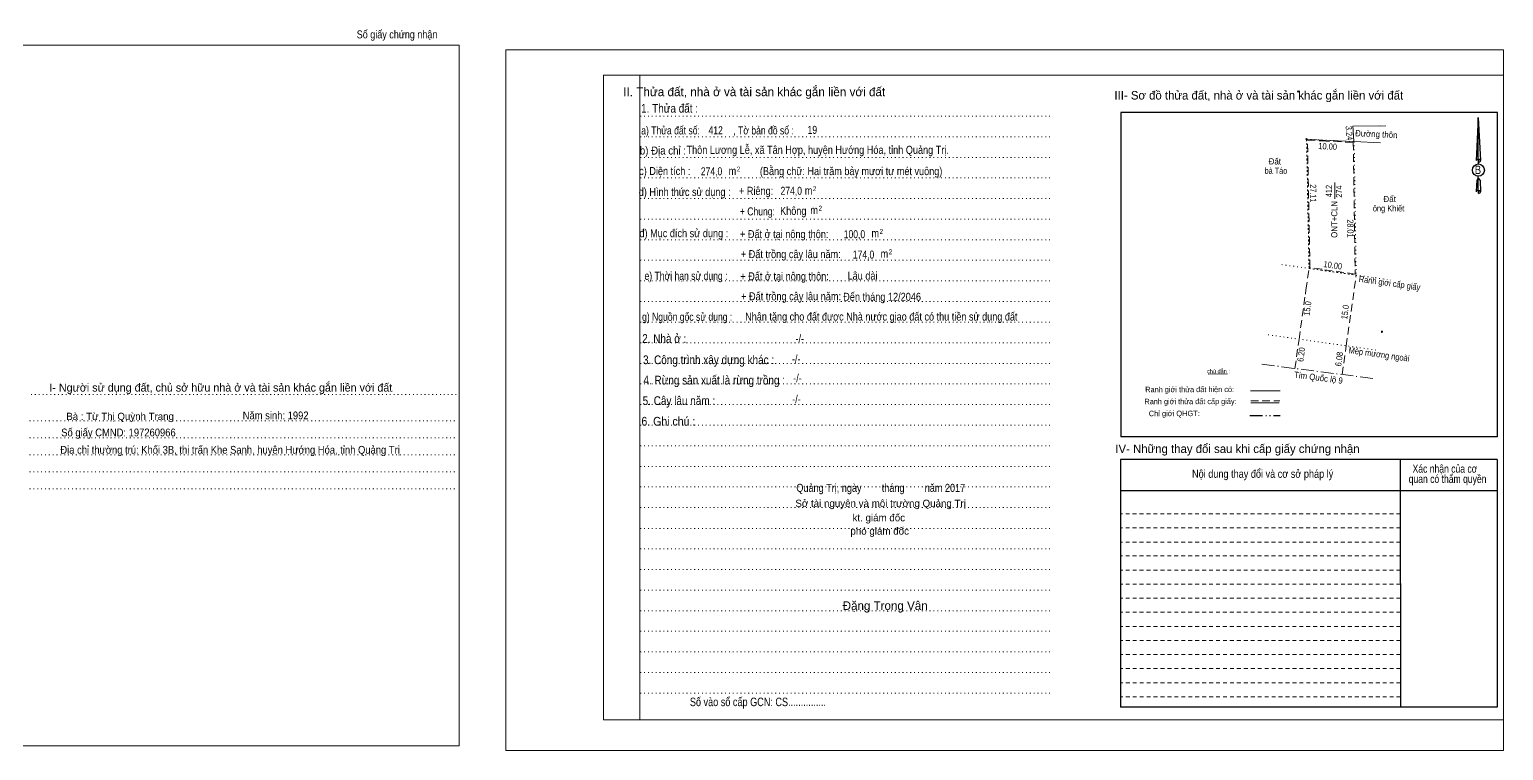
# Model space of a CAD drawing. Header units: metres. Extents: x 552853 to 553796, y 1839502 to 1839983.
# Drawn here: x 553062.2 to 553371.8, y 1839502.8 to 1839654.1 of the extents above; entities that cross this region are included whole.
import ezdxf
from ezdxf.enums import TextEntityAlignment as Align

# ---------------------------------------------------------------- set-up
doc = ezdxf.new("R2010")
doc.units = ezdxf.units.M
doc.header["$LTSCALE"] = 0.54
doc.header["$PDMODE"] = 32
doc.header["$PDSIZE"] = 0.27
for name, pattern in [('DASH_DOUBLE_DOT', [9.2, 5, -1.2, 0.3, -1.2, 0.3, -1.2]), ('DOT_DASHED', [7.7, 5, -1.2, 0.3, -1.2]), ('DOTTED', [1.5, 0.3, -1.2]), ('MEDIUM_DASHED', [4.5, 3, -1.5]), ('SHORT_DASHED', [2.7, 1.5, -1.2])]:
    doc.linetypes.add(name, pattern=pattern)
for name, color, linetype, lineweight in [('1', 7, 'DOTTED', 13), ('10', 7, 'Continuous', 13), ('2', 7, 'SHORT_DASHED', 13), ('28', 7, 'Continuous', 25), ('4', 7, 'Continuous', 13), ('7', 7, 'Continuous', 25)]:
    doc.layers.add(name, color=color, linetype=linetype, lineweight=lineweight)
for name, color, linetype in [('17', 7, 'Continuous'), ('18', 7, 'Continuous'), ('20', 7, 'Continuous'), ('40', 7, 'Continuous'), ('9', 7, 'Continuous')]:
    doc.layers.add(name, color=color, linetype=linetype)

msp = doc.modelspace()

# ---------------------------------------------------------------- linework, layer by layer
at = {"layer": '1', "linetype": 'Continuous'}
for p, q in [((553182.76, 1839644.51), (553371.76, 1839644.51)), ((553182.76, 1839644.51), (553182.76, 1839509.22)), ((553371.76, 1839644.51), (553371.76, 1839508.1)), ((553182.76, 1839509.22), (553371.76, 1839509.22))]:
    msp.add_line(p, q, dxfattribs=at)
at = {"layer": '1'}
for p, q in [((553190.42, 1839644.51), (553190.42, 1839509.22)), ((553190.42, 1839644.51), (553190.42, 1839509.22)), ((553190.5, 1839635.92), (553276.81, 1839635.92)), ((553190.5, 1839631.61), (553276.81, 1839631.61)), ((553190.5, 1839627.28), (553276.81, 1839627.28)), ((553190.5, 1839622.96), (553276.81, 1839622.96)), ((553190.5, 1839618.63), (553276.81, 1839618.63)), ((553190.5, 1839614.3), (553276.81, 1839614.3)), ((553190.5, 1839609.98), (553276.81, 1839609.98)), ((553190.5, 1839605.67), (553276.81, 1839605.67)), ((553190.5, 1839601.33), (553276.81, 1839601.33)), ((553190.5, 1839597.02), (553276.81, 1839597.02)), ((553190.5, 1839592.69), (553276.81, 1839592.69)), ((553190.5, 1839588.36), (553276.81, 1839588.36)), ((553190.5, 1839584.05), (553276.81, 1839584.05)), ((553190.5, 1839579.72), (553276.81, 1839579.72)), ((553062.58, 1839577.49), (553152.48, 1839577.49)), ((553190.5, 1839575.38), (553276.81, 1839575.38)), ((553062.27, 1839571.98), (553152.17, 1839571.98)), ((553190.5, 1839571.08), (553276.81, 1839571.08)), ((553062.27, 1839568.41), (553152.17, 1839568.41)), ((553190.5, 1839566.74), (553276.81, 1839566.74)), ((553062.27, 1839564.85), (553152.17, 1839564.85)), ((553062.27, 1839561.28), (553152.17, 1839561.28)), ((553190.5, 1839562.42), (553276.81, 1839562.42)), ((553062.27, 1839557.69), (553152.17, 1839557.69)), ((553190.5, 1839558.11), (553276.81, 1839558.11)), ((553190.5, 1839553.78), (553276.81, 1839553.78)), ((553190.5, 1839549.42), (553276.81, 1839549.42)), ((553190.5, 1839545.1), (553276.81, 1839545.1)), ((553190.5, 1839540.8), (553276.81, 1839540.8)), ((553190.5, 1839536.46), (553276.81, 1839536.46)), ((553190.5, 1839532.14), (553276.81, 1839532.14)), ((553190.5, 1839527.81), (553276.81, 1839527.81)), ((553190.5, 1839523.49), (553276.81, 1839523.49)), ((553190.5, 1839519.18), (553276.81, 1839519.18)), ((553190.5, 1839514.85), (553276.81, 1839514.85))]:
    msp.add_line(p, q, dxfattribs=at)
at = {"layer": '1', "linetype": 'Continuous'}
for points in [[(552942.98, 1839503.8), (553152.49, 1839503.8), (553152.49, 1839650.84), (552942.98, 1839650.84)], [(552942.98, 1839650.84), (553152.49, 1839650.84), (553152.49, 1839503.8), (552942.98, 1839503.8)], [(552942.98, 1839503.8), (553152.49, 1839503.8), (553152.49, 1839650.84), (552942.98, 1839650.84)], [(553162.24, 1839502.8), (553371.76, 1839502.8), (553371.76, 1839649.82), (553162.24, 1839649.82)], [(553190.42, 1839644.51), (553371.76, 1839644.51), (553371.76, 1839509.22), (553190.42, 1839509.22)]]:
    msp.add_lwpolyline(points, close=True, dxfattribs=at)
at = {"layer": '2'}
for p, q in [((553350.09, 1839549.5), (553291.31, 1839549.5)), ((553350.1, 1839546.55), (553291.31, 1839546.55)), ((553350.1, 1839543.62), (553291.31, 1839543.62)), ((553350.11, 1839540.67), (553291.31, 1839540.67)), ((553350.11, 1839537.7), (553291.31, 1839537.7)), ((553350.11, 1839534.75), (553291.31, 1839534.75)), ((553350.11, 1839531.81), (553291.31, 1839531.81)), ((553350.11, 1839528.85), (553291.31, 1839528.85)), ((553350.12, 1839525.89), (553291.31, 1839525.89)), ((553350.13, 1839522.94), (553291.31, 1839522.94)), ((553350.13, 1839519.98), (553291.31, 1839519.98)), ((553350.13, 1839517.03), (553291.31, 1839517.03)), ((553350.13, 1839514.07), (553291.31, 1839514.07))]:
    msp.add_line(p, q, dxfattribs=at)
at = {"layer": '28'}
for p, q in [((553291.38, 1839636.69), (553291.38, 1839568.65)), ((553370.51, 1839568.65), (553370.51, 1839636.69)), ((553370.51, 1839568.65), (553291.38, 1839568.65)), ((553350.09, 1839563.86), (553350.13, 1839511.88)), ((553370.46, 1839563.86), (553370.42, 1839511.88)), ((553370.43, 1839557.27), (553291.31, 1839557.27)), ((553370.42, 1839511.88), (553291.31, 1839511.88))]:
    msp.add_line(p, q, dxfattribs=at)
at = {"layer": '28', "linetype": 'SHORT_DASHED', "lineweight": 13}
msp.add_line((553350.09, 1839552.47), (553291.31, 1839552.47), dxfattribs=at)
at = {"layer": '28'}
msp.add_lwpolyline([(553370.46, 1839563.86), (553291.31, 1839563.86), (553291.31, 1839511.88)], dxfattribs=at)
msp.add_point((553328.63, 1839641.09), dxfattribs=at)
at = {"layer": '4', "linetype": 'DOTTED'}
for p, q in [((553330.41, 1839631.07), (553330.92, 1839603.96)), ((553340.4, 1839630.57), (553340.82, 1839602.56)), ((553325.2, 1839604.77), (553327.64, 1839604.43)), ((553327.64, 1839604.43), (553330.92, 1839603.96)), ((553340.82, 1839602.56), (553346.51, 1839601.76)), ((553322.35, 1839590.04), (553344.99, 1839586.84))]:
    msp.add_line(p, q, dxfattribs=at)
at = {"layer": '4'}
for p, q in [((553340.12, 1839633.8), (553347.07, 1839633.92)), ((553340.12, 1839633.8), (553347.07, 1839633.92)), ((553340.12, 1839633.8), (553345.91, 1839633.9)), ((553340.12, 1839633.8), (553345.53, 1839633.89)), ((553340.4, 1839630.57), (553345.92, 1839630.3)), ((553336.34, 1839618.6), (553336.34, 1839622)), ((553309.73, 1839581.79), (553313.83, 1839581.83)), ((553318.61, 1839578.3), (553324.85, 1839578.3)), ((553318.67, 1839575.76), (553324.66, 1839575.76)), ((553318.67, 1839575.76), (553324.66, 1839575.76))]:
    msp.add_line(p, q, dxfattribs=at)
at = {"layer": '4', "linetype": 'MEDIUM_DASHED'}
for p, q in [((553338.73, 1839587.72), (553340.82, 1839602.56)), ((553328.82, 1839589.12), (553330.15, 1839598.55)), ((553327.96, 1839582.98), (553328.83, 1839589.12)), ((553337.89, 1839581.7), (553338.74, 1839587.72)), ((553318.67, 1839576.21), (553324.79, 1839576.21))]:
    msp.add_line(p, q, dxfattribs=at)
at = {"layer": '4', "linetype": 'DOT_DASHED'}
msp.add_line((553321.01, 1839583.88), (553344.44, 1839580.85), dxfattribs=at)
at = {"layer": '4'}
for points in [[(553330.41, 1839631.07), (553333.64, 1839630.91), (553340.4, 1839630.57)], [(553340.12, 1839633.8), (553340.19, 1839632.91), (553340.36, 1839630.57)], [(553340.12, 1839633.8), (553340.19, 1839632.91), (553340.36, 1839630.57)], [(553340.12, 1839633.8), (553340.19, 1839632.91), (553340.36, 1839630.57)], [(553340.12, 1839633.8), (553340.19, 1839632.91), (553340.36, 1839630.57)]]:
    msp.add_lwpolyline(points, dxfattribs=at)
at = {"layer": '4', "linetype": 'DOTTED'}
for points in [[(553333.64, 1839603.58), (553330.92, 1839603.96), (553330.41, 1839631.07), (553333.64, 1839630.91)], [(553333.64, 1839630.91), (553340.4, 1839630.57), (553340.82, 1839602.56), (553333.64, 1839603.58)], [(553330.92, 1839603.96), (553333.64, 1839603.58), (553340.82, 1839602.56)]]:
    msp.add_lwpolyline(points, dxfattribs=at)
at = {"layer": '4', "linetype": 'MEDIUM_DASHED'}
for points in [[(553333.67, 1839603.78), (553331.12, 1839604.13), (553330.61, 1839630.86), (553333.63, 1839630.71)], [(553333.63, 1839630.71), (553340.2, 1839630.38), (553340.62, 1839602.79), (553333.67, 1839603.78)], [(553330.15, 1839598.55), (553330.28, 1839599.49), (553330.92, 1839603.96)]]:
    msp.add_lwpolyline(points, dxfattribs=at)
at = {"layer": '4'}
for p in [(553330.41, 1839631.07), (553346.24, 1839590.69)]:
    msp.add_point(p, dxfattribs=at)
at = {"layer": '7'}
for p, q in [((553370.51, 1839636.69), (553291.38, 1839636.69)), ((553366.46, 1839635.62), (553366.95, 1839626.6)), ((553366.46, 1839635.62), (553366.95, 1839626.6)), ((553366.46, 1839635.62), (553366.95, 1839626.6)), ((553366.08, 1839628.03), (553365.99, 1839626.62)), ((553366.46, 1839626.9), (553366.46, 1839626.56)), ((553366.46, 1839626.56), (553366.46, 1839626.31)), ((553366.46, 1839626.31), (553366.46, 1839625.93)), ((553366.46, 1839626.31), (553366.46, 1839625.93)), ((553366.46, 1839626.31), (553366.46, 1839625.93)), ((553366.95, 1839626.6), (553366.95, 1839626.62)), ((553366.46, 1839622.91), (553366.46, 1839623.31)), ((553366.46, 1839622.91), (553366.46, 1839623.31)), ((553366.46, 1839622.91), (553366.46, 1839623.31)), ((553366.46, 1839622.91), (553366.84, 1839622.41)), ((553366.46, 1839622.91), (553366.84, 1839622.41)), ((553366.46, 1839622.91), (553366.84, 1839622.41)), ((553366.84, 1839622.41), (553366.95, 1839620.05)), ((553366.84, 1839622.41), (553366.95, 1839620.05)), ((553366.84, 1839622.41), (553366.95, 1839620.05)), ((553366.46, 1839620.35), (553366.46, 1839620.02)), ((553366.46, 1839620.02), (553366.46, 1839619.74)), ((553366.95, 1839620.05), (553366.95, 1839620.07))]:
    msp.add_line(p, q, dxfattribs=at)
at = {"layer": '7', "linetype": 'DASH_DOUBLE_DOT'}
msp.add_line((553318.48, 1839573.1), (553324.85, 1839573.1), dxfattribs=at)
at = {"layer": '7'}
for points in [[(553366.46, 1839626.9), (553366.46, 1839635.62), (553366.08, 1839628.03)], [(553366.46, 1839620.35), (553366.46, 1839622.91), (553366.13, 1839622.41), (553366.08, 1839621.47), (553365.99, 1839620.07)]]:
    msp.add_lwpolyline(points, dxfattribs=at)
msp.add_ellipse((553366.4778, 1839624.6042), major_axis=(0, 1.2844), ratio=0.983453, dxfattribs=at)
for centre, start_param, end_param in [((553366.4783, 1839626.5834), 1.57079633, 3.07445202), ((553366.4783, 1839626.5834), 0.06714063, 1.57079633), ((553366.4783, 1839626.5834), 4.71238898, 6.28318531), ((553366.4783, 1839620.0281), 2.49106941, 3.07427841), ((553366.4783, 1839620.0281), 1.57079633, 2.49106941), ((553366.4783, 1839620.0281), 0.06714063, 1.57079633), ((553366.4783, 1839620.0281), 4.71238898, 6.28318531)]:
    msp.add_ellipse(centre, major_axis=(0.463, 0), ratio=0.655448, start_param=start_param, end_param=end_param, dxfattribs=at)

# ---------------------------------------------------------------- texts
at = {"layer": '10', "width": 0.9}
msp.add_text('Địa chỉ thường trú: Khối 3B, thị trấn Khe Sanh, huyện Hướng Hóa, tỉnh Quảng Trị', height=1.64, dxfattribs=at).set_placement((553104.36, 1839565.08), align=Align.CENTER)
at = {"layer": '17', "width": 0.85}
msp.add_text('(Bằng chữ: Hai trăm bảy mươi tư mét vuông)', height=1.68, dxfattribs=at).set_placement((553234.765, 1839623.55), align=Align.CENTER)
at = {"layer": '18'}
for s, height, p in [('II. Thửa đất, nhà ở và tài sản khác gắn liền với đất', 1.838, (553214.42, 1839640.11)), ('Sở tài nguyên và môi trường Quảng Trị', 1.531, (553240.965, 1839553.9)), ('kt. giám đốc', 1.531, (553240.58, 1839550.89)), ('phó giám đốc', 1.531, (553240.765, 1839548.09))]:
    msp.add_text(s, height=height, dxfattribs=at).set_placement(p, align=Align.CENTER)
for s, height, width, p in [('1. Thửa đất :', 1.838, 0.85, (553196.645, 1839636.66)), ('a) Thửa đất số:              , Tờ bản đồ số : ', 1.685, 0.8, (553206.96, 1839632.09)), ('412', 1.68, 0.8, (553206.325, 1839632.12)), ('19', 1.68, 0.8, (553226.62, 1839632.21)), ('b) Địa chỉ : ', 1.685, 0.9, (553195.525, 1839627.87)), ('Thôn Lương Lễ, xã Tân Hợp, huyện Hướng Hóa, tỉnh Quảng Trị.', 1.685, 0.85, (553227.75, 1839628.01)), ('c) Diện tích :                                                   ', 1.685, 0.85, (553209.21, 1839623.57)), ('274,0', 1.68, 0.8, (553205.455, 1839623.51)), (' m', 1.685, 0.85, (553209.575, 1839623.58)), ('2', 1.021, 0.75, (553211.11, 1839624.31)), ('d) Hình thức sử dụng :', 1.685, 0.85, (553199.81, 1839619.18)), ('+ Riêng: ', 1.685, 0.85, (553215.08, 1839619.41)), ('274,0', 1.68, 0.8, (553222.195, 1839619.42)), (' m', 1.685, 0.85, (553225.575, 1839619.47)), ('2', 1.021, 0.75, (553227.1, 1839620.2)), ('       + Chung:', 1.685, 0.8, (553213.335, 1839615.09)), ('Không', 1.685, 0.85, (553222.62, 1839615.2)), (' m', 1.685, 0.85, (553226.745, 1839615.38)), ('2', 1.021, 0.75, (553228.3, 1839616.1)), ('đ) Mục đích sử dụng :', 1.685, 0.85, (553199.64, 1839610.52)), ('+ Đất ở tại nông thôn:', 1.686, 0.85, (553220.72, 1839610.33)), ('100,0', 1.68, 0.8, (553235.465, 1839610.31)), (' m', 1.685, 0.85, (553239.575, 1839610.5)), ('2', 1.021, 0.75, (553241.12, 1839611.22)), ('+ Đất trồng cây lâu năm:', 1.69, 0.85, (553222.09, 1839606.13)), ('174,0', 1.68, 0.8, (553237.375, 1839606.03)), (' m', 1.685, 0.85, (553241.485, 1839606.22)), ('2', 1.021, 0.75, (553243.03, 1839606.94)), ('e) Thời hạn sử dụng :', 1.685, 0.8, (553200.095, 1839601.57)), ('+ Đất ở tại nông thôn:', 1.686, 0.85, (553220.79, 1839601.47)), ('Lâu dài', 1.686, 0.85, (553237.165, 1839601.6)), ('+ Đất trồng cây lâu năm:', 1.69, 0.85, (553222.16, 1839597.27)), ('Đến tháng 12/2046', 1.69, 0.85, (553241.27, 1839597.17)), ('g) Nguồn gốc sử dụng :', 1.685, 0.8, (553200.34, 1839592.97)), ('2. Nhà ở :', 1.838, 0.85, (553195.53, 1839588.33)), ('3. Công trình xây dựng khác :', 1.838, 0.85, (553204.835, 1839583.88)), ('4. Rừng sản xuất là rừng trồng :', 1.838, 0.85, (553206.02, 1839579.61)), ('5. Cây lâu năm :', 1.838, 0.85, (553198.6, 1839575.3)), ('6. Ghi chú :', 1.838, 0.9, (553196.39, 1839570.97)), ('Quảng Trị, ngày        tháng        năm 2017', 1.68, 0.85, (553240.99, 1839557.08)), ('Số vào sổ cấp GCN: CS...............', 1.787, 0.8, (553215.2, 1839512.11))]:
    msp.add_text(s, height=height, dxfattribs=dict(at, width=width)).set_placement(p, align=Align.CENTER)
at = {"layer": '20'}
msp.add_text('Đặng Trọng Vân', height=1.819, dxfattribs=at).set_placement((553241.92, 1839532.29), align=Align.CENTER)
at = {"layer": '28'}
for s, height, p in [('III- Sơ đồ thửa đất, nhà ở và tài sản khác gắn liền với đất', 1.787, (553320.375, 1839639.41)), ('I- Người sử dụng đất, chủ sở hữu nhà ở và tài sản khác gắn liền với đất', 1.687, (553102.41, 1839578.12)), ('Bà : Từ Thị Quỳnh Trang', 1.52, (553081.265, 1839572.16)), ('IV- Những thay đổi sau khi cấp giấy chứng nhận', 1.787, (553315.895, 1839565.23))]:
    msp.add_text(s, height=height, dxfattribs=at).set_placement(p, align=Align.CENTER)
for s, height, width, p in [('-/-', 1.685, 0.85, (553223.995, 1839588.42)), ('-/-', 1.685, 0.85, (553223.235, 1839584.14)), ('-/-', 1.685, 0.85, (553223.505, 1839580.11)), ('-/-', 1.685, 0.85, (553223.295, 1839575.7)), ('Năm sinh: 1992', 1.64, 0.9, (553113.925, 1839572.3)), ('Số giấy CMND: 197260966', 1.64, 0.9, (553080.92, 1839568.72)), ('Xác nhận của cơ', 1.685, 0.8, (553359.465, 1839561.1)), ('Nội dung thay đổi và cơ sở pháp lý', 1.685, 0.85, (553321.185, 1839560.03)), (' quan có thẩm quyền', 1.685, 0.8, (553359.76, 1839558.95))]:
    msp.add_text(s, height=height, dxfattribs=dict(at, width=width)).set_placement(p, align=Align.CENTER)
at = {"layer": '4'}
for s, height, rotation, width, p in [('3.24', 1.3, 274.249, 0.9, (553338.7123, 1839632.3382)), ('Đường thôn', 1.3, 357.134, 0.95, (553345.0175, 1839631.5064)), ('10.00', 1.3, 357.135, 0.9, (553334.8025, 1839628.9238)), ('27.11', 1.3, 271.078, 0.85, (553331.1544, 1839619.7222)), ('412', 1.3, 90, 0.85, (553335.74, 1839620.215)), ('274', 1.3, 90, 0.85, (553337.87, 1839620.08)), ('ONT+CLN', 1.3, 90, 0.95, (553336.87, 1839614.255)), ('28.01', 1.3, 270.859, 0.85, (553338.9673, 1839612.3497)), ('10.00', 1.3, 351.951, 0.9, (553335.824, 1839603.9923)), ('Ranh giới cấp giấy', 1.3, 351.953, 0.9, (553347.749, 1839600.2539)), ('15.0', 1.3, 81.946, 0.9, (553331.2185, 1839595.4839)), ('15.0', 1.3, 81.946, 0.9, (553339.1285, 1839594.7139)), ('6.20', 1.3, 81.935, 0.9, (553329.9087, 1839585.8038)), ('6.08', 1.3, 81.925, 0.9, (553337.8755, 1839584.8487)), ('Mép mương ngoài', 1.3, 351.942, 0.9, (553345.5339, 1839585.3074)), ('Tim Quốc lộ 9', 1.3, 352.624, 0.95, (553332.8215, 1839580.4064)), ('Ranh giới thửa đất hiện có:', 1.152, 0.135, 0.8, (553305.8536, 1839577.9979)), ('Ranh giới thửa đất cấp giấy:', 1.147, 0.135, 0.8, (553306.0386, 1839575.4785))]:
    msp.add_text(s, height=height, rotation=rotation, dxfattribs=dict(at, width=width)).set_placement(p, align=Align.CENTER)
for s, width, p in [('bà Táo', 0.85, (553323.97, 1839623.82)), ('Đất ', 0.95, (553323.975, 1839625.78)), ('ông Khiết ', 0.9, (553347.835, 1839615.93))]:
    msp.add_text(s, height=1.3, dxfattribs=dict(at, width=width)).set_placement(p, align=Align.CENTER)
msp.add_text('Đất', height=1.3, dxfattribs=at).set_placement((553347.84, 1839617.89), align=Align.CENTER)
msp.add_text('chú dẫn :', height=0.8483, rotation=359.974, dxfattribs=at).set_placement((553311.8998, 1839581.9788), align=Align.CENTER)
at = {"layer": '40', "width": 0.85}
msp.add_text('Số giấy chứng nhận', height=1.664, dxfattribs=at).set_placement((553139.42, 1839652.25), align=Align.CENTER)
at = {"layer": '7', "width": 0.85}
msp.add_text('B', height=1.764, dxfattribs=at).set_placement((553366.385, 1839623.77), align=Align.CENTER)
msp.add_text('Chỉ giới QHGT:', height=1.147, rotation=0.135, dxfattribs=at).set_placement((553302.6336, 1839572.9606), align=Align.CENTER)
at = {"layer": '9', "width": 0.85}
msp.add_text('Nhận tặng cho đất được Nhà nước giao đất có thu tiền sử dụng đất', height=1.68, dxfattribs=at).set_placement((553241.11, 1839593.02), align=Align.CENTER)

doc.saveas('drawing.dxf')
